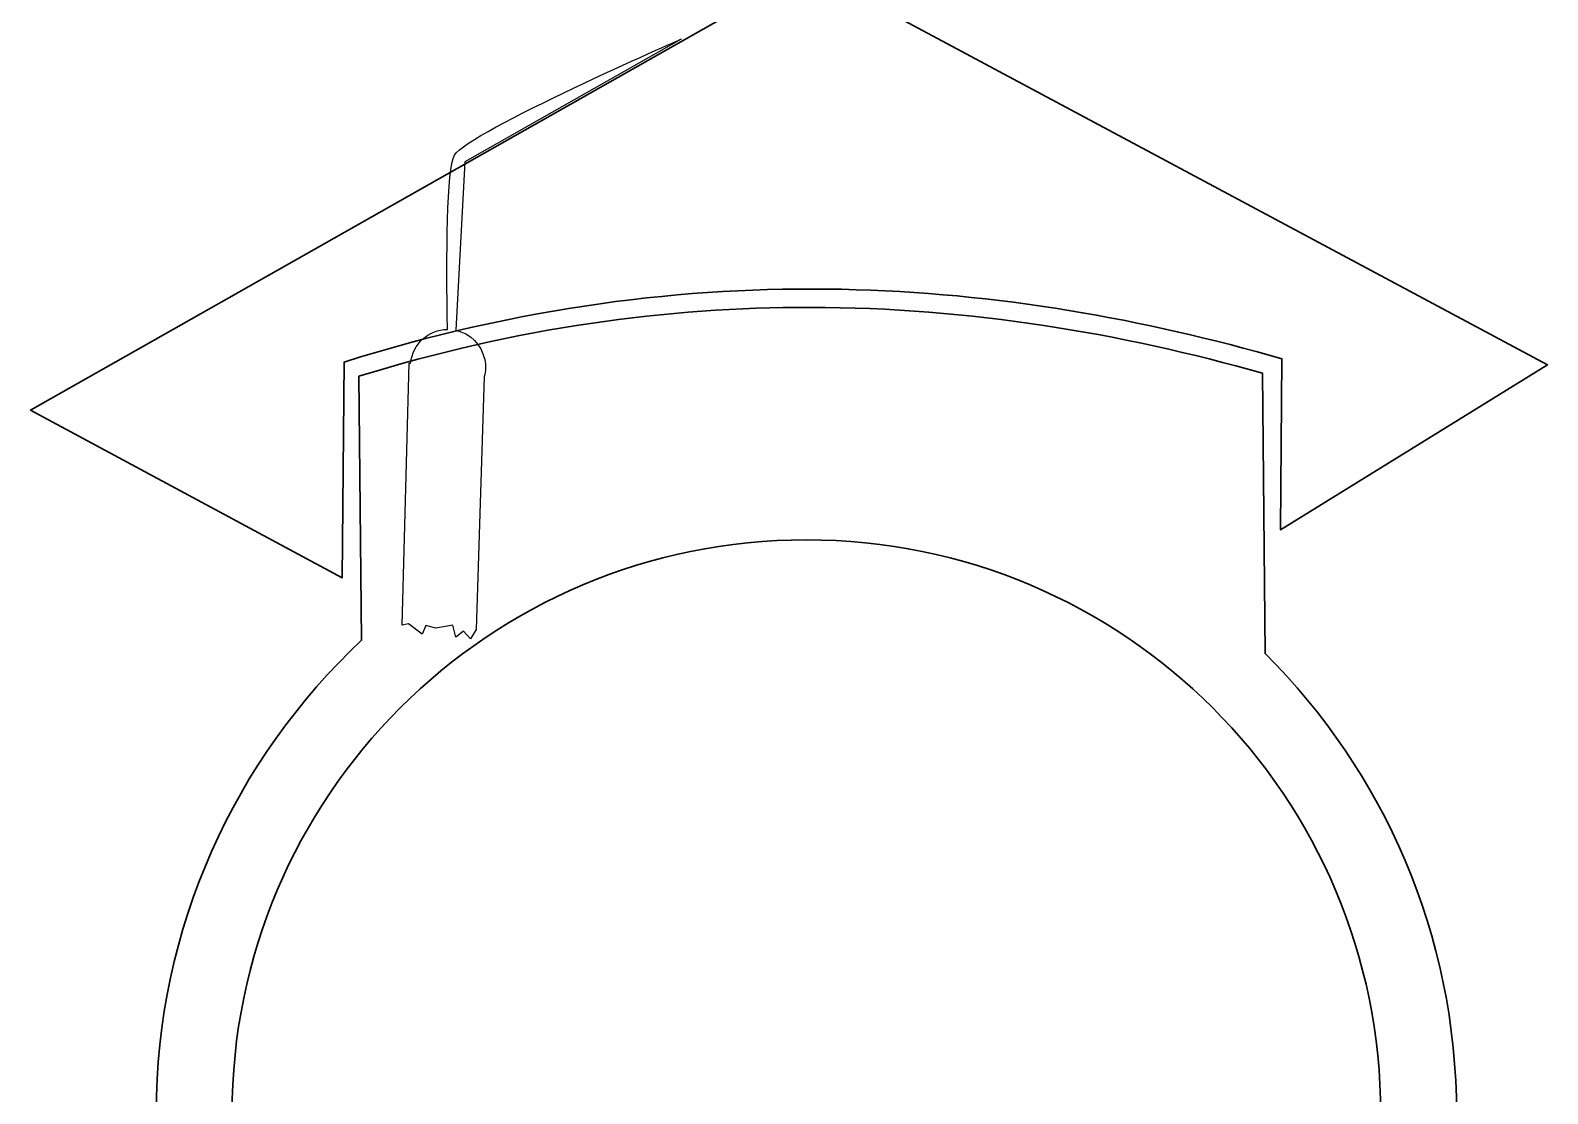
# Model space of a CAD drawing. Header units: centimetres. Extents: x -9 to 8.5, y -10.9 to 11.
# Drawn here: x -1.91 to 8.49, y -3.63 to 3.66 of the extents above; entities that cross this region are included whole.
import ezdxf

# ---------------------------------------------------------------- set-up
doc = ezdxf.new("R2010")
doc.units = ezdxf.units.CM
doc.header["$MEASUREMENT"] = 0
doc.layers.add('Layer 1', color=7, linetype='Continuous')

msp = doc.modelspace()

# ---------------------------------------------------------------- linework, layer by layer
at = {"layer": 'Layer 1', "lineweight": 30}
for points, knots in [([(3.42728, 4.07873), (3.42728, 4.07873), (-1.90722, 1.05538), (-1.90722, 1.05538), (-1.90722, 1.05538), (-1.90722, 1.05538), (0.23028, -0.09466), (0.23028, -0.09466), (0.23028, -0.09466), (0.23028, -0.09466), (0.24413, 1.38514), (0.24413, 1.38514), (0.24413, 1.38514), (2.64801, 2.14446), (4.79156, 1.94862), (6.67324, 1.40731), (6.67324, 1.40731), (6.67324, 1.40731), (6.66308, 0.23511), (6.66308, 0.23511), (6.66308, 0.23511), (6.66308, 0.23511), (8.49482, 1.36667), (8.49482, 1.36667), (8.49482, 1.36667), (8.49482, 1.36667), (3.42727, 4.07872), (3.42727, 4.07872), (3.42727, 4.07872), (3.42727, 4.07872), (3.42728, 4.07873), (3.42728, 4.07873)], [0, 0, 0, 0, 0.11111111, 0.11111111, 0.11111111, 0.11111111, 0.22222222, 0.22222222, 0.22222222, 0.22222222, 0.33333333, 0.33333333, 0.33333333, 0.33333333, 0.44444444, 0.44444444, 0.44444444, 0.44444444, 0.55555556, 0.55555556, 0.55555556, 0.55555556, 0.66666667, 0.66666667, 0.66666667, 0.66666667, 0.77777778, 0.77777778, 0.77777778, 0.77777778, 1, 1, 1, 1]), ([(3.43744, 1.76019), (2.46225, 1.7611), (1.43113, 1.62361), (0.34574, 1.28817), (0.34574, 1.28817), (0.34574, 1.28817), (0.36329, -0.52233), (0.36329, -0.52233), (0.36329, -0.52233), (-0.50279, -1.33591), (-1.04446, -2.49126), (-1.04446, -3.77107), (-1.04446, -3.77107), (-1.04446, -6.22982), (0.95468, -8.22896), (3.41342, -8.22896), (3.41342, -8.22896), (5.87217, -8.22896), (7.87039, -6.22982), (7.87039, -3.77107), (7.87039, -3.77107), (7.87039, -2.53842), (7.36863, -1.42135), (6.55778, -0.61378), (6.55778, -0.61378), (6.55778, -0.61378), (6.5393, 1.30941), (6.5393, 1.30941), (6.5393, 1.30941), (5.57642, 1.58043), (4.54266, 1.75916), (3.43744, 1.76019)], [0, 0, 0, 0, 0.11111111, 0.11111111, 0.11111111, 0.11111111, 0.22222222, 0.22222222, 0.22222222, 0.22222222, 0.33333333, 0.33333333, 0.33333333, 0.33333333, 0.44444444, 0.44444444, 0.44444444, 0.44444444, 0.55555556, 0.55555556, 0.55555556, 0.55555556, 0.66666667, 0.66666667, 0.66666667, 0.66666667, 0.77777778, 0.77777778, 0.77777778, 0.77777778, 1, 1, 1, 1]), ([(3.41342, 0.16584), (5.59087, 0.16584), (7.35033, -1.59362), (7.35033, -3.77107), (7.35033, -3.77107), (7.35033, -5.94851), (5.59086, -7.70798), (3.41342, -7.70798), (3.41342, -7.70798), (1.23598, -7.70798), (-0.52441, -5.94852), (-0.52441, -3.77107), (-0.52441, -3.77107), (-0.52441, -1.59363), (1.23598, 0.16584), (3.41342, 0.16584)], [0, 0, 0, 0, 0.2, 0.2, 0.2, 0.2, 0.4, 0.4, 0.4, 0.4, 0.6, 0.6, 0.6, 0.6, 1, 1, 1, 1])]:
    msp.add_open_spline(points, degree=3, knots=knots, dxfattribs=at)
at = {"layer": 'Layer 1', "color": 42}
msp.add_open_spline([(2.55486, 3.60027), (2.55486, 3.60027), (1.10097, 2.9663), (1.00167, 2.80462), (1.00167, 2.80462), (0.94516, 2.71261), (0.94361, 2.11219), (0.95253, 1.6092), (0.95253, 1.6092), (0.82137, 1.60779), (0.71408, 1.5078), (0.70006, 1.3782), (0.70006, 1.3782), (0.70006, 1.3782), (0.6908, 1.37849), (0.6908, 1.37849), (0.6908, 1.37849), (0.6908, 1.37849), (0.64114, -0.41952), (0.64114, -0.41952), (0.64114, -0.41952), (0.64114, -0.41952), (0.68574, -0.4096), (0.68574, -0.4096), (0.68574, -0.4096), (0.68574, -0.4096), (0.77824, -0.48154), (0.77824, -0.48154), (0.77824, -0.48154), (0.77824, -0.48154), (0.80386, -0.42054), (0.80386, -0.42054), (0.80386, -0.42054), (0.80386, -0.42054), (0.87225, -0.44022), (0.87225, -0.44022), (0.87225, -0.44022), (0.87225, -0.44022), (0.9883, -0.41917), (0.9883, -0.41917), (0.9883, -0.41917), (0.9883, -0.41917), (1.00938, -0.50224), (1.00938, -0.50224), (1.00938, -0.50224), (1.00938, -0.50224), (1.06223, -0.45962), (1.06223, -0.45962), (1.06223, -0.45962), (1.06223, -0.45962), (1.11106, -0.51164), (1.11106, -0.51164), (1.11106, -0.51164), (1.11106, -0.51164), (1.15012, -0.44901), (1.15012, -0.44901), (1.15012, -0.44901), (1.15012, -0.44901), (1.20496, 1.28497), (1.20496, 1.28497), (1.20496, 1.28497), (1.20999, 1.30379), (1.21335, 1.32206), (1.21398, 1.34237), (1.21398, 1.34237), (1.21459, 1.36268), (1.21252, 1.38318), (1.20866, 1.40228), (1.20866, 1.40228), (1.2082, 1.40365), (1.20909, 1.40501), (1.20866, 1.40639), (1.20866, 1.40639), (1.20866, 1.40639), (1.20659, 1.40647), (1.20659, 1.40647), (1.20659, 1.40647), (1.1849, 1.50496), (1.10838, 1.5825), (1.00886, 1.60329), (1.00886, 1.60329), (1.00886, 1.60329), (1.0722, 2.75911), (1.0722, 2.75911), (1.0722, 2.75911), (1.0722, 2.75911), (2.55472, 3.60026), (2.55472, 3.60026), (2.55472, 3.60026), (2.55472, 3.60026), (2.55486, 3.60027), (2.55486, 3.60027)], degree=3, knots=[0, 0, 0, 0, 0.04166667, 0.04166667, 0.04166667, 0.04166667, 0.08333333, 0.08333333, 0.08333333, 0.08333333, 0.125, 0.125, 0.125, 0.125, 0.16666667, 0.16666667, 0.16666667, 0.16666667, 0.20833333, 0.20833333, 0.20833333, 0.20833333, 0.25, 0.25, 0.25, 0.25, 0.29166667, 0.29166667, 0.29166667, 0.29166667, 0.33333333, 0.33333333, 0.33333333, 0.33333333, 0.375, 0.375, 0.375, 0.375, 0.41666667, 0.41666667, 0.41666667, 0.41666667, 0.45833333, 0.45833333, 0.45833333, 0.45833333, 0.5, 0.5, 0.5, 0.5, 0.54166667, 0.54166667, 0.54166667, 0.54166667, 0.58333333, 0.58333333, 0.58333333, 0.58333333, 0.625, 0.625, 0.625, 0.625, 0.66666667, 0.66666667, 0.66666667, 0.66666667, 0.70833333, 0.70833333, 0.70833333, 0.70833333, 0.75, 0.75, 0.75, 0.75, 0.79166667, 0.79166667, 0.79166667, 0.79166667, 0.83333333, 0.83333333, 0.83333333, 0.83333333, 0.875, 0.875, 0.875, 0.875, 0.91666667, 0.91666667, 0.91666667, 0.91666667, 1, 1, 1, 1], dxfattribs=at)

doc.saveas('drawing.dxf')
